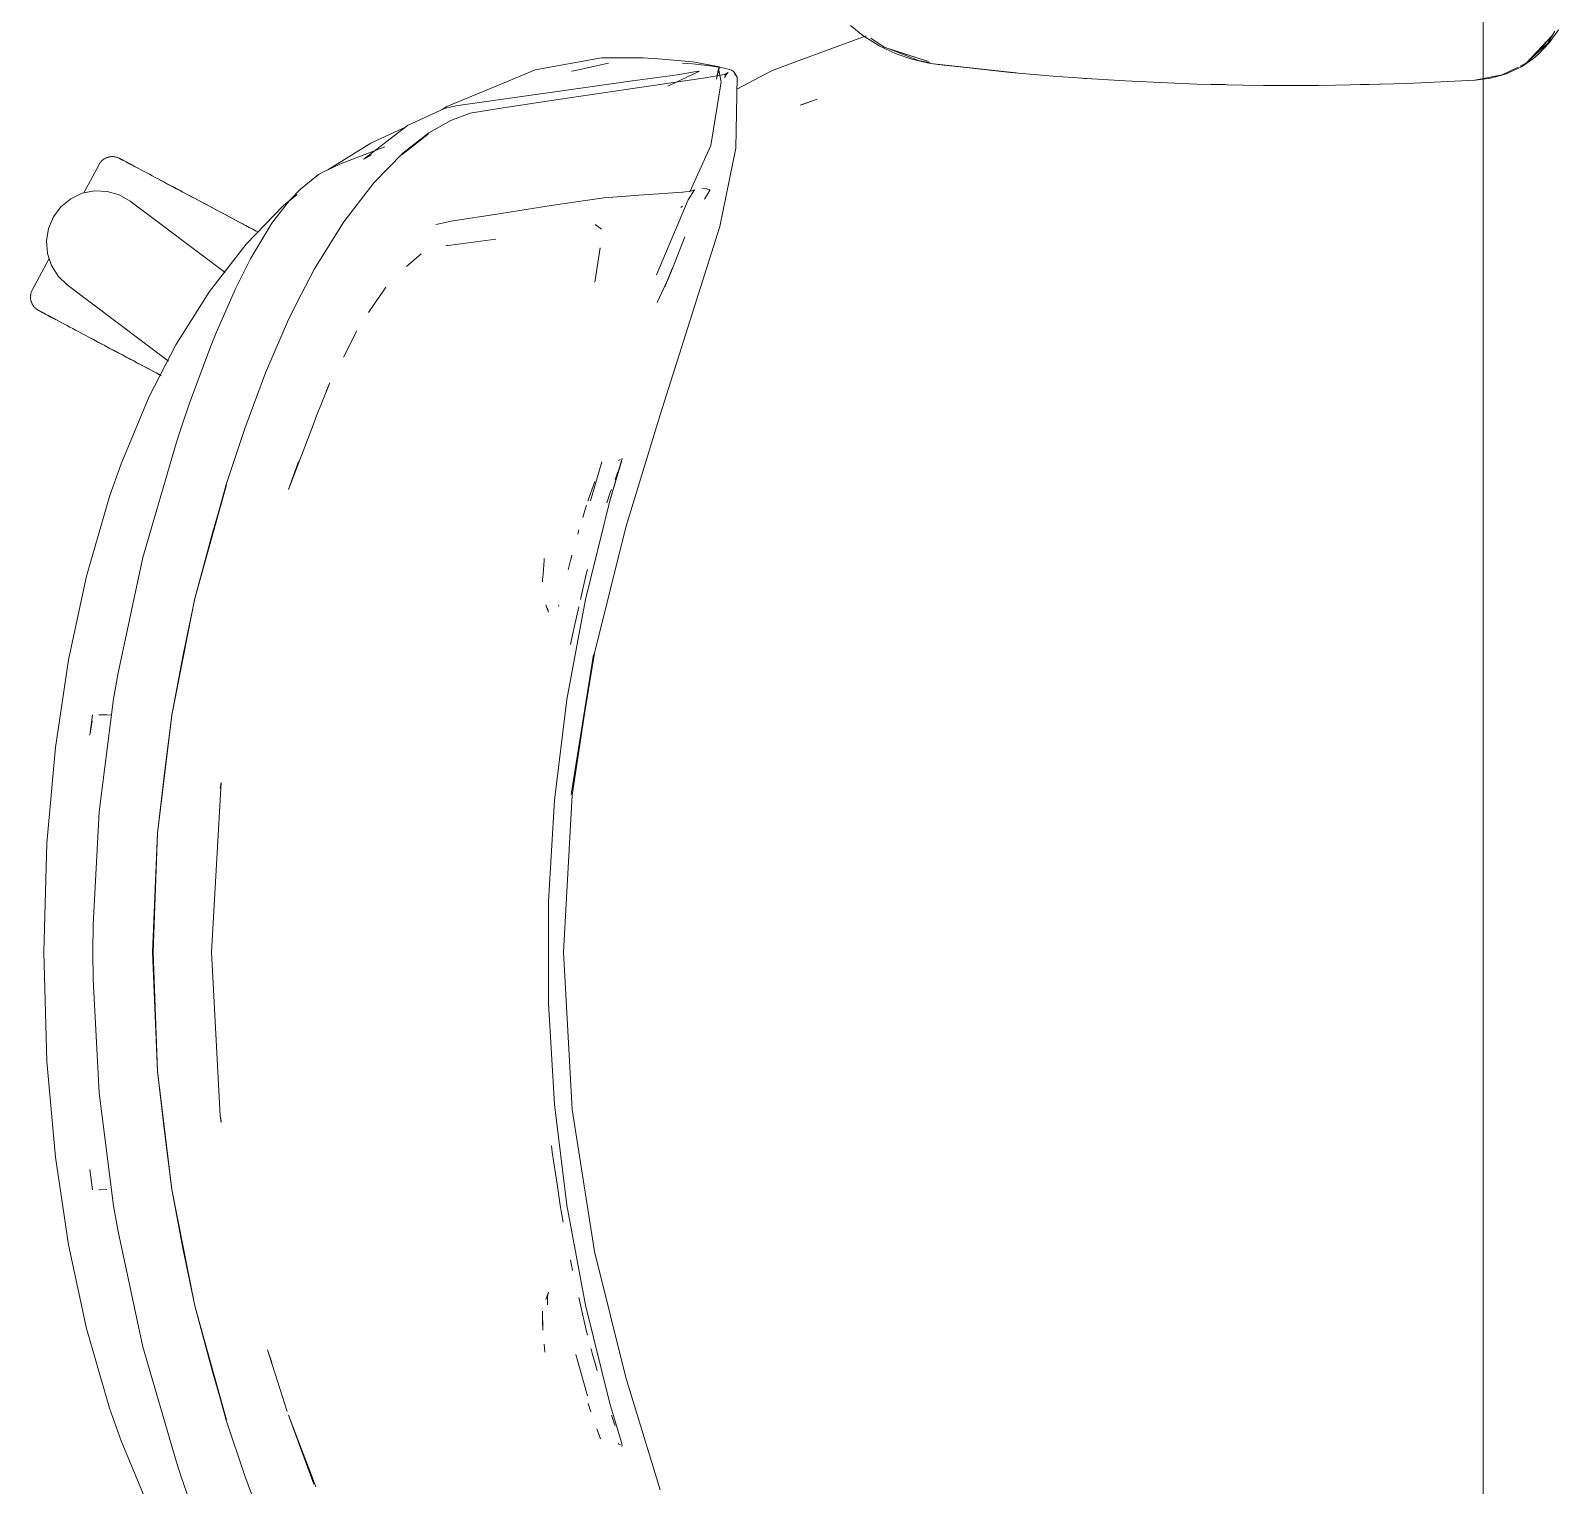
# Model space of a CAD drawing. Header units: millimetres. Extents: x 155920 to 295199, y -4084 to 97293.
# Drawn here: x 188188.6 to 188596.7, y 31679.2 to 32067.8 of the extents above; entities that cross this region are included whole.
import ezdxf

# ---------------------------------------------------------------- set-up
doc = ezdxf.new("R2010")
doc.units = ezdxf.units.MM
doc.header["$MEASUREMENT"] = 0
doc.layers.add('G-IMPT', color=8, linetype='CONTINUOUS', lineweight=9)
doc.layers.add('I-FURN', color=8, linetype='CONTINUOUS', lineweight=9)

msp = doc.modelspace()

# ---------------------------------------------------------------- linework, layer by layer
at = {"layer": 'G-IMPT'}
for p, q in [((188407.61, 32069.1), (188410.91, 32066.48)), ((188411.81, 32066.36), (188392.87, 32059.41)), ((188415.24, 32063.75), (188410.91, 32066.48)), ((188416.56, 32063.36), (188412.99, 32065.78)), ((188595.05, 32066.54), (188588.15, 32059.15)), ((188593.64, 32064.92), (188590.56, 32061.38)), ((188595.05, 32066.54), (188593.77, 32065.07)), ((188595.74, 32067.61), (188593.86, 32064.45)), ((188594.23, 32064.51), (188596.68, 32067.96)), ((188415.24, 32063.75), (188419.82, 32061.56)), ((188416.56, 32063.36), (188419.27, 32062.45)), ((188416.56, 32063.36), (188428.42, 32059.54)), ((188425.78, 32059.75), (188417.6, 32062.95)), ((188419.27, 32062.45), (188428.42, 32059.54)), ((188419.82, 32061.56), (188423.95, 32060.11)), ((188593.86, 32064.45), (188588.15, 32059.15)), ((188588.15, 32059.15), (188590.56, 32061.38)), ((188591.36, 32061.46), (188590.04, 32060.33)), ((188591.36, 32061.46), (188594.23, 32064.51)), ((188323.39, 32057.28), (188319.54, 32055.68)), ((188341.09, 32060.52), (188323.39, 32057.28)), ((188333.65, 32057.06), (188333.07, 32056.91)), ((188342.96, 32059.1), (188333.65, 32057.06)), ((188341.09, 32060.52), (188348.06, 32060.54)), ((188348.06, 32060.54), (188352.23, 32060.54)), ((188356.18, 32060.2), (188352.23, 32060.54)), ((188365.51, 32059.4), (188356.18, 32060.2)), ((188367.22, 32056.96), (188358.81, 32052.97)), ((188361.33, 32055.99), (188366.35, 32056.82)), ((188365.34, 32058.88), (188362.75, 32059.09)), ((188370.03, 32058.36), (188365.37, 32058.88)), ((188365.51, 32059.4), (188365.98, 32059.36)), ((188365.98, 32059.36), (188370.23, 32058.54)), ((188367.22, 32056.96), (188366.35, 32056.82)), ((188370.64, 32058.29), (188370.03, 32058.36)), ((188370.23, 32058.54), (188372.55, 32058.1)), ((188370.64, 32058.29), (188373.92, 32057.75)), ((188371.83, 32054.82), (188372.55, 32058.1)), ((188371.83, 32054.82), (188372.32, 32057.69)), ((188372.32, 32057.69), (188373, 32054.11)), ((188373.83, 32055.99), (188374.93, 32056.55)), ((188375.78, 32057.2), (188373.92, 32057.75)), ((188374.43, 32056.16), (188374.93, 32056.55)), ((188375.78, 32057.2), (188376.32, 32056.88)), ((188376.32, 32056.88), (188376.69, 32056.38)), ((188385.14, 32056.3), (188386.9, 32057.22)), ((188392.87, 32059.41), (188386.9, 32057.22)), ((188428.92, 32058.95), (188423.95, 32060.11)), ((188428.84, 32059.17), (188425.78, 32059.75)), ((188428.92, 32058.95), (188451.87, 32056.5)), ((188428.92, 32058.95), (188431.73, 32058.62)), ((188428.92, 32058.95), (188450.35, 32056.6)), ((188433.25, 32058.48), (188431.73, 32058.62)), ((188451.87, 32056.5), (188431.73, 32058.62)), ((188450.35, 32056.6), (188461.75, 32055.62)), ((188585.91, 32058.05), (188581.66, 32055.94)), ((188586.82, 32058.13), (188582.5, 32056.14)), ((188586.41, 32058.29), (188588.15, 32059.15)), ((188586.82, 32058.13), (188590.04, 32060.33)), ((188299.72, 32047.5), (188316.17, 32054.29)), ((188349.37, 32054.33), (188302.15, 32047.66)), ((188316.17, 32054.29), (188319.54, 32055.68)), ((188360.34, 32053.94), (188329.46, 32049.39)), ((188349.37, 32054.33), (188360.03, 32055.77)), ((188361.33, 32055.99), (188360.03, 32055.77)), ((188368.19, 32055.05), (188360.34, 32053.94)), ((188374.45, 32056.16), (188368.19, 32055.05)), ((188370.29, 32037.06), (188373, 32054.11)), ((188373.83, 32055.99), (188374.45, 32056.16)), ((188374.03, 32055.12), (188374.11, 32055.62)), ((188374.43, 32056.16), (188374.11, 32055.62)), ((188377.3, 32055.35), (188376.69, 32056.38)), ((188376.82, 32055.76), (188376.69, 32056.38)), ((188376.69, 32056.38), (188376.72, 32056.31)), ((188376.82, 32055.76), (188376.72, 32056.31)), ((188376.92, 32036.36), (188377.3, 32055.35)), ((188377.24, 32052.16), (188385.14, 32056.3)), ((188472.04, 32054.89), (188461.75, 32055.62)), ((188470, 32055.02), (188468.58, 32055.16)), ((188470, 32055.02), (188471.9, 32054.93)), ((188472.04, 32054.89), (188480.91, 32054.33)), ((188492.21, 32053.79), (188480.91, 32054.33)), ((188492.21, 32053.79), (188500.09, 32053.49)), ((188512.4, 32053.2), (188500.09, 32053.49)), ((188503.96, 32053.41), (188505.62, 32053.34)), ((188505.62, 32053.34), (188507.7, 32053.34)), ((188512.4, 32053.2), (188517.87, 32053.13)), ((188532.58, 32053.12), (188517.87, 32053.13)), ((188537.1, 32053.17), (188532.58, 32053.12)), ((188537.1, 32053.17), (188552.77, 32053.55)), ((188543.82, 32053.35), (188546.04, 32053.35)), ((188549.03, 32053.48), (188546.04, 32053.35)), ((188552.77, 32053.55), (188556.31, 32053.67)), ((188568.87, 32054.29), (188556.31, 32053.67)), ((188568.87, 32054.29), (188574.54, 32054.57)), ((188576.61, 32055), (188574.31, 32054.57)), ((188574.54, 32054.57), (188576.61, 32054.83)), ((188581.66, 32055.94), (188576.61, 32055)), ((188576.61, 32054.83), (188578.54, 32055.07)), ((188578.54, 32055.07), (188582.5, 32056.14)), ((188329.46, 32049.39), (188313.69, 32046.99)), ((188394.18, 32047.82), (188398.64, 32049.45)), ((188398.64, 32049.45), (188394.76, 32048.08)), ((188295.8, 32045.44), (188289.28, 32042.4)), ((188295.8, 32045.44), (188299.16, 32047.01)), ((188298.55, 32046.72), (188299.72, 32047.5)), ((188302.15, 32047.66), (188299.16, 32047.01)), ((188306.02, 32045.69), (188301.23, 32043.94)), ((188306.02, 32045.69), (188313.69, 32046.99)), ((188394.18, 32047.82), (188394.76, 32048.08)), ((188277.57, 32033.46), (188289.28, 32042.4)), ((188288.09, 32041.73), (188279.46, 32037.75)), ((188294.98, 32040.44), (188288.01, 32035.02)), ((188294.98, 32040.44), (188300.81, 32043.73)), ((188300.81, 32043.73), (188301.23, 32043.94)), ((188279.46, 32037.75), (188268.01, 32030.63)), ((188283.23, 32036.69), (188271.32, 32032.18)), ((188287.8, 32034.72), (188294.75, 32040.11)), ((188287.8, 32034.72), (188291.37, 32037.52)), ((188294.75, 32040.11), (188291.37, 32037.52)), ((188370.29, 32037.06), (188364.68, 32024.71)), ((188376.92, 32036.36), (188372.72, 32015.41)), ((188269.09, 32031.11), (188271.32, 32032.18)), ((188277.57, 32033.46), (188279.6, 32034.62)), ((188280.27, 32027.12), (188288.01, 32035.02)), ((188265.52, 32029.32), (188260.65, 32025.46)), ((188265.52, 32029.32), (188266.65, 32029.94)), ((188266.65, 32029.94), (188269.09, 32031.11)), ((188256.09, 32021.02), (188259.76, 32024.02)), ((188260.65, 32025.46), (188257.76, 32022.44)), ((188280.27, 32027.12), (188272.25, 32016.68)), ((188351.01, 32023.78), (188358.87, 32024.34)), ((188358.87, 32024.34), (188362.74, 32024.64)), ((188362.83, 32024.64), (188362.74, 32024.64)), ((188362.83, 32024.64), (188365.21, 32024.94)), ((188365.94, 32025.23), (188364.18, 32022.56)), ((188365.22, 32024.94), (188365.21, 32024.94)), ((188365.22, 32024.94), (188365.94, 32025.23)), ((188367.86, 32025.7), (188369.21, 32025.53)), ((188368.56, 32022.77), (188370.08, 32025.25)), ((188370.14, 32025.24), (188368.56, 32022.77)), ((188370.08, 32025.25), (188368.59, 32022.79)), ((188369.21, 32025.53), (188370.08, 32025.25)), ((188370.14, 32025.24), (188370.08, 32025.25)), ((188256.09, 32021.02), (188246.13, 32010.72)), ((188257.76, 32022.44), (188253.05, 32016.31)), ((188327.63, 32021.05), (188314.28, 32018.93)), ((188327.63, 32021.05), (188341.7, 32023.08)), ((188341.78, 32023.09), (188341.7, 32023.08)), ((188341.78, 32023.09), (188350.02, 32023.71)), ((188350.02, 32023.71), (188351.01, 32023.78)), ((188364.18, 32022.56), (188355.75, 32002.58)), ((188362.73, 32020.84), (188362.29, 32020.57)), ((188253.05, 32016.31), (188252.18, 32015.02)), ((188268.2, 32010.33), (188272.08, 32016.43)), ((188272.08, 32016.43), (188272.25, 32016.68)), ((188296.82, 32016), (188298.98, 32016.46)), ((188298.98, 32016.46), (188300.96, 32016.88)), ((188301.43, 32016.95), (188300.96, 32016.88)), ((188313.16, 32018.76), (188301.43, 32016.95)), ((188313.16, 32018.76), (188313.76, 32018.85)), ((188314.28, 32018.93), (188313.76, 32018.85)), ((188341.04, 32014.7), (188339.4, 32015.98)), ((188247.45, 32007.02), (188252.18, 32015.02)), ((188312.86, 32012.08), (188299.5, 32010.3)), ((188356.73, 31965.17), (188372.72, 32015.41)), ((188360.04, 32004.22), (188363.3, 32012.69)), ((188236.33, 31998.12), (188246.13, 32010.72)), ((188268.2, 32010.33), (188264.43, 32004.1)), ((188289, 32004.8), (188292.91, 32008.14)), ((188299.5, 32010.3), (188299.97, 32010.44)), ((188340.69, 32009.75), (188339.29, 32000.59)), ((188340.69, 32009.75), (188340.65, 32009.4)), ((188247.14, 32006.42), (188243.14, 31998.41)), ((188247.14, 32006.42), (188247.45, 32007.02)), ((188260.86, 31997.31), (188264.43, 32004.1)), ((188358.02, 31999.32), (188360.05, 32004.43)), ((188360.05, 32004.43), (188358.02, 31999.31)), ((188360.04, 32004.22), (188358.02, 31999.32)), ((188359.02, 32001.84), (188355.97, 31995.13)), ((188227.35, 31983.83), (188236.33, 31998.12)), ((188242.92, 31997.97), (188238.15, 31987.01)), ((188242.92, 31997.97), (188243.14, 31998.41)), ((188260.86, 31997.31), (188257.48, 31990.58)), ((188282.73, 31998.17), (188279.23, 31993.03)), ((188282.73, 31998.17), (188283.48, 31999.27)), ((188279.23, 31993.03), (188278.84, 31992.46)), ((188251.3, 31976.36), (188257.48, 31990.58)), ((188275.7, 31987.56), (188272.16, 31980.59)), ((188220.26, 31970.05), (188227.35, 31983.83)), ((188231.07, 31968.25), (188236.67, 31983.33)), ((188238.15, 31987.01), (188236.67, 31983.33)), ((188245.84, 31961.48), (188251.3, 31976.36)), ((188264.81, 31964.4), (188268.53, 31973.72)), ((188268.53, 31973.72), (188267.53, 31971.48)), ((188212.74, 31952.08), (188220.26, 31970.05)), ((188231.07, 31968.25), (188228.73, 31961.43)), ((188257.43, 31945.22), (188264.14, 31962.67)), ((188264.14, 31962.67), (188264.81, 31964.4)), ((188347.55, 31935.19), (188356.73, 31965.17)), ((188227.54, 31957.83), (188228.73, 31961.43)), ((188245.84, 31961.48), (188240.83, 31946.56)), ((188227.54, 31957.83), (188218.59, 31927)), ((188212.74, 31952.08), (188209.67, 31943.34)), ((188257.43, 31945.22), (188260.15, 31952.65)), ((188338.13, 31942.14), (188341.16, 31952.56)), ((188343.32, 31942.14), (188346.59, 31953.36)), ((188343.32, 31942.14), (188346.43, 31952.96)), ((188343.32, 31942.14), (188346.38, 31952.67)), ((188345.5, 31952.82), (188346.11, 31953.21)), ((188345.5, 31952.82), (188345.71, 31952.97)), ((188346.38, 31952.67), (188346.43, 31952.96)), ((188346.59, 31953.36), (188346.46, 31953.61)), ((188232.45, 31916.06), (188240.83, 31946.56)), ((188232.45, 31916.06), (188240.88, 31946.47)), ((188237.1, 31933.31), (188240.88, 31946.47)), ((188339.25, 31947.32), (188338.49, 31945.16)), ((188344.7, 31947.92), (188345.05, 31948.89)), ((188345.05, 31948.89), (188345.44, 31949.96)), ((188209.67, 31943.34), (188203.5, 31922.1)), ((188338.24, 31944.44), (188337.46, 31942.13)), ((188338.24, 31944.44), (188338.49, 31945.16)), ((188342.69, 31942.14), (188343.43, 31944.37)), ((188343.71, 31945.17), (188343.43, 31944.37)), ((188336.84, 31940.22), (188336.05, 31937.72)), ((188336.77, 31915.82), (188343.32, 31942.14)), ((188337.08, 31941), (188336.84, 31940.22)), ((188342.69, 31942.14), (188342.54, 31941.68)), ((188335.06, 31934.43), (188334.73, 31933.31)), ((188347.55, 31935.19), (188339.24, 31901.51)), ((188237.1, 31933.31), (188232.45, 31916.06)), ((188211.93, 31896.21), (188218.59, 31927)), ((188325.46, 31922.58), (188325.73, 31926.29)), ((188325.73, 31926.29), (188325.76, 31926.77)), ((188333.15, 31927.64), (188332.16, 31923.78)), ((188333.15, 31927.64), (188332.76, 31926.11)), ((188203.5, 31922.1), (188198.68, 31899.74)), ((188325.46, 31922.58), (188325.35, 31921.21)), ((188335.45, 31915.81), (188337, 31922.56)), ((188337, 31922.56), (188337.35, 31923.84)), ((188325.35, 31920.51), (188325.35, 31921.21)), ((188226.27, 31884.94), (188232.49, 31916.18)), ((188232.49, 31916.18), (188226.28, 31885.01)), ((188232.45, 31916.06), (188229.37, 31901.04)), ((188326.89, 31912.42), (188326.2, 31914.37)), ((188329.56, 31914.02), (188329.69, 31914.43)), ((188336.77, 31915.82), (188331.84, 31889.16)), ((188333.29, 31906.41), (188335, 31913.83)), ((188326.89, 31912.42), (188326.67, 31913.46)), ((188332.82, 31903.78), (188333.29, 31906.41)), ((188339.24, 31901.51), (188332.98, 31863.77)), ((188195.19, 31876.32), (188198.68, 31899.74)), ((188226.27, 31884.94), (188229.37, 31901.04)), ((188332.98, 31863.77), (188338.97, 31901.13)), ((188333.24, 31863.59), (188338.97, 31901.13)), ((188210.74, 31889.29), (188211.93, 31896.21)), ((188206.93, 31859.12), (188210.74, 31889.29)), ((188331.84, 31889.16), (188328.54, 31862.24)), ((188205.09, 31885.02), (188204.44, 31879.6)), ((188205.01, 31883.37), (188204.44, 31879.6)), ((188206.85, 31885.05), (188208.95, 31884.98)), ((188206.85, 31885.05), (188206.96, 31885.05)), ((188210.19, 31884.93), (188208.95, 31884.98)), ((188222.45, 31853.42), (188226.28, 31885.01)), ((188222.49, 31853.38), (188226.27, 31884.94)), ((188224.33, 31869.46), (188226.27, 31884.94)), ((188192.93, 31850.75), (188195.19, 31876.32)), ((188224.33, 31869.46), (188222.49, 31853.38)), ((188236.94, 31821.6), (188239.45, 31866.95)), ((188239.45, 31866.95), (188239.22, 31865.33)), ((188239.22, 31865.33), (188239.45, 31866.64)), ((188239.49, 31866.88), (188239.45, 31866.64)), ((188326.89, 31835.17), (188328.54, 31862.24)), ((188333.24, 31863.59), (188330.88, 31821.6)), ((188205.31, 31828.92), (188206.93, 31859.12)), ((188221.12, 31821.61), (188222.45, 31853.42)), ((188222.49, 31853.38), (188221.35, 31821.6)), ((188222.49, 31853.38), (188221.82, 31838.49)), ((188192.08, 31821.6), (188192.93, 31850.75)), ((188221.82, 31838.49), (188221.35, 31821.6)), ((188326.89, 31808.04), (188326.89, 31835.17)), ((188205.31, 31828.92), (188205.22, 31821.6)), ((188192.93, 31792.46), (188192.08, 31821.6)), ((188205.31, 31814.29), (188205.22, 31821.6)), ((188222.45, 31789.79), (188221.12, 31821.61)), ((188221.82, 31804.72), (188221.35, 31821.6)), ((188222.49, 31789.83), (188221.35, 31821.6)), ((188236.89, 31821.6), (188239.22, 31777.88)), ((188236.94, 31821.6), (188239.22, 31777.88)), ((188333.24, 31779.62), (188330.88, 31821.6)), ((188205.31, 31814.29), (188206.93, 31784.09)), ((188326.89, 31808.04), (188328.54, 31780.97)), ((188221.82, 31804.72), (188222.49, 31789.83)), ((188195.19, 31766.89), (188192.93, 31792.46)), ((188222.45, 31789.79), (188226.28, 31758.2)), ((188222.49, 31789.83), (188226.27, 31758.27)), ((188222.49, 31789.83), (188224.33, 31773.75)), ((188206.93, 31784.09), (188210.74, 31753.92)), ((188331.84, 31754.05), (188328.54, 31780.97)), ((188339.24, 31741.7), (188333.24, 31779.62)), ((188239.22, 31777.88), (188239.48, 31776.1)), ((188239.22, 31777.88), (188239.45, 31776.57)), ((188239.49, 31776.33), (188239.45, 31776.57)), ((188226.27, 31758.27), (188224.33, 31773.75)), ((188198.68, 31743.47), (188195.19, 31766.89)), ((188327.93, 31768.21), (188327.74, 31769.87)), ((188329.22, 31759.68), (188327.93, 31768.21)), ((188205.09, 31758.19), (188204.44, 31763.6)), ((188329.22, 31759.68), (188330.07, 31754.06)), ((188208.95, 31758.23), (188206.85, 31758.16)), ((188206.85, 31758.16), (188206.96, 31758.16)), ((188232.45, 31727.15), (188226.27, 31758.27)), ((188226.27, 31758.27), (188229.37, 31742.17)), ((188232.45, 31727.15), (188226.28, 31758.2)), ((188210.74, 31753.92), (188211.93, 31747)), ((188330.07, 31754.06), (188330.32, 31752.43)), ((188330.87, 31749.53), (188330.32, 31752.43)), ((188336.77, 31727.39), (188331.84, 31754.05)), ((188218.59, 31716.21), (188211.93, 31747)), ((188203.5, 31721.11), (188198.68, 31743.47)), ((188232.45, 31727.15), (188229.37, 31742.17)), ((188332.8, 31739.42), (188333.33, 31736.61)), ((188339.24, 31741.7), (188347.55, 31708.02)), ((188326.89, 31730.79), (188326.2, 31728.84)), ((188326.67, 31729.75), (188326.89, 31730.79)), ((188237.1, 31709.9), (188232.45, 31727.15)), ((188232.45, 31727.15), (188240.83, 31696.65)), ((188232.45, 31727.15), (188240.88, 31696.74)), ((188326.63, 31727.58), (188326.64, 31727.44)), ((188326.67, 31729.75), (188326.64, 31727.44)), ((188335, 31729.38), (188335.45, 31727.4)), ((188337, 31720.65), (188335.45, 31727.4)), ((188336.77, 31727.39), (188343.32, 31701.07)), ((188325.35, 31725.74), (188325.43, 31720.68)), ((188325.35, 31725.74), (188325.35, 31722.95)), ((188325.43, 31720.68), (188325.35, 31722.95)), ((188209.67, 31699.87), (188203.5, 31721.11)), ((188337, 31720.65), (188337.34, 31719.35)), ((188218.59, 31716.21), (188227.54, 31685.38)), ((188251.9, 31715.46), (188252.98, 31712.03)), ((188251.9, 31715.46), (188257.15, 31698.97)), ((188325.75, 31716.89), (188325.96, 31714.79)), ((188337.34, 31703.09), (188334.24, 31714.15)), ((188338.31, 31715.63), (188338.26, 31715.81)), ((188338.62, 31714.49), (188338.31, 31715.63)), ((188338.62, 31714.49), (188339.74, 31710.5)), ((188237.1, 31709.9), (188240.88, 31696.74)), ((188339.74, 31710.5), (188339.94, 31709.81)), ((188356.73, 31678.04), (188347.55, 31708.02)), ((188209.67, 31699.87), (188212.74, 31691.13)), ((188257.43, 31697.99), (188264.25, 31679.58)), ((188257.43, 31697.99), (188264.14, 31680.54)), ((188337.48, 31701.08), (188338.2, 31698.86)), ((188343.32, 31701.07), (188346.39, 31690.64)), ((188344.48, 31695.87), (188343.74, 31697.97)), ((188240.83, 31696.65), (188245.84, 31681.73)), ((188340.19, 31693.32), (188339.82, 31694.33)), ((188340.19, 31693.32), (188340.81, 31691.66)), ((188344.48, 31695.87), (188344.72, 31695.21)), ((188212.74, 31691.13), (188220.26, 31673.16)), ((188345.5, 31690.39), (188345.71, 31690.24)), ((188345.5, 31690.39), (188346.11, 31690)), ((188346.46, 31690.37), (188346.39, 31690.64)), ((188346.53, 31690.07), (188346.46, 31690.37)), ((188346.5, 31689.61), (188346.59, 31689.85)), ((188346.59, 31689.85), (188346.53, 31690.07)), ((188227.54, 31685.38), (188228.73, 31681.78)), ((188231.14, 31674.84), (188228.73, 31681.78)), ((188251.3, 31666.85), (188245.84, 31681.73)), ((188264.14, 31680.54), (188264.81, 31678.81))]:
    msp.add_line(p, q, dxfattribs=at)
at = {"layer": 'I-FURN'}
for p, q in [((188576.61, 32621.57), (188576.61, 31021.57)), ((188576.61, 31021.57), (188576.61, 32621.57)), ((188206.86, 32031.98), (188206.93, 32032.13)), ((188206.93, 32032.13), (188207.02, 32032.26)), ((188207.02, 32032.26), (188207.11, 32032.4)), ((188207.11, 32032.4), (188207.2, 32032.53)), ((188207.2, 32032.53), (188207.3, 32032.65)), ((188207.3, 32032.65), (188207.41, 32032.78)), ((188207.41, 32032.78), (188207.52, 32032.89)), ((188207.52, 32032.89), (188207.63, 32033.01)), ((188207.63, 32033.01), (188207.75, 32033.12)), ((188207.75, 32033.12), (188207.87, 32033.22)), ((188207.87, 32033.22), (188208, 32033.32)), ((188208, 32033.32), (188208.13, 32033.41)), ((188208.13, 32033.41), (188208.27, 32033.5)), ((188208.27, 32033.5), (188208.4, 32033.59)), ((188208.4, 32033.59), (188208.55, 32033.66)), ((188208.55, 32033.66), (188208.69, 32033.74)), ((188208.69, 32033.74), (188208.84, 32033.8)), ((188208.84, 32033.8), (188208.99, 32033.86)), ((188208.99, 32033.86), (188209.14, 32033.92)), ((188209.14, 32033.92), (188209.29, 32033.96)), ((188209.29, 32033.96), (188209.45, 32034.01)), ((188209.45, 32034.01), (188209.61, 32034.04)), ((188209.61, 32034.04), (188209.76, 32034.07)), ((188209.76, 32034.07), (188209.92, 32034.09)), ((188209.92, 32034.09), (188210.08, 32034.11)), ((188210.08, 32034.11), (188210.24, 32034.12)), ((188210.24, 32034.12), (188210.41, 32034.12)), ((188210.41, 32034.12), (188210.57, 32034.12)), ((188210.57, 32034.12), (188210.73, 32034.11)), ((188210.73, 32034.11), (188210.89, 32034.09)), ((188210.89, 32034.09), (188211.05, 32034.07)), ((188211.05, 32034.07), (188211.21, 32034.04)), ((188211.21, 32034.04), (188211.36, 32034.01)), ((188211.36, 32034.01), (188211.52, 32033.97)), ((188211.52, 32033.97), (188211.67, 32033.92)), ((188211.67, 32033.92), (188211.83, 32033.87)), ((188211.83, 32033.87), (188211.98, 32033.81)), ((188211.98, 32033.81), (188212.12, 32033.74)), ((188212.12, 32033.74), (188212.27, 32033.67)), ((188212.27, 32033.67), (188212.31, 32033.65)), ((188212.31, 32033.65), (188212.33, 32033.64)), ((188212.35, 32033.63), (188212.31, 32033.65)), ((188212.31, 32033.65), (188212.31, 32033.65)), ((188212.33, 32033.64), (188212.39, 32033.61)), ((188212.44, 32033.58), (188212.35, 32033.63)), ((188212.39, 32033.61), (188212.49, 32033.55)), ((188212.56, 32033.52), (188212.44, 32033.58)), ((188212.49, 32033.55), (188212.63, 32033.48)), ((188212.72, 32033.43), (188212.56, 32033.52)), ((188212.63, 32033.48), (188212.81, 32033.38)), ((188212.92, 32033.32), (188212.72, 32033.43)), ((188212.81, 32033.38), (188213.03, 32033.27)), ((188213.16, 32033.2), (188212.92, 32033.32)), ((188213.03, 32033.27), (188213.29, 32033.13)), ((188213.44, 32033.05), (188213.16, 32033.2)), ((188213.29, 32033.13), (188213.58, 32032.97)), ((188213.76, 32032.88), (188213.44, 32033.05)), ((188213.58, 32032.97), (188213.92, 32032.79)), ((188214.11, 32032.69), (188213.76, 32032.88)), ((188213.92, 32032.79), (188214.29, 32032.6)), ((188214.51, 32032.48), (188214.11, 32032.69)), ((188214.29, 32032.6), (188214.7, 32032.38)), ((188214.94, 32032.25), (188214.51, 32032.48)), ((188214.7, 32032.38), (188215.15, 32032.14)), ((188215.4, 32032), (188214.94, 32032.25)), ((188215.15, 32032.14), (188215.63, 32031.88)), ((188215.9, 32031.74), (188215.4, 32032)), ((188206.86, 32031.98), (188202.82, 32024.4)), ((188215.63, 32031.88), (188216.15, 32031.61)), ((188216.44, 32031.45), (188215.9, 32031.74)), ((188216.15, 32031.61), (188216.7, 32031.32)), ((188217.01, 32031.15), (188216.44, 32031.45)), ((188216.7, 32031.32), (188217.28, 32031.01)), ((188217.61, 32030.83), (188217.01, 32031.15)), ((188218.24, 32030.49), (188217.61, 32030.83)), ((188218.91, 32030.14), (188218.24, 32030.49)), ((188219.6, 32029.77), (188218.91, 32030.14)), ((188220.32, 32029.39), (188219.6, 32029.77)), ((188221.07, 32028.99), (188220.32, 32029.39)), ((188221.85, 32028.58), (188221.07, 32028.99)), ((188222.65, 32028.15), (188221.85, 32028.58)), ((188223.47, 32027.71), (188222.65, 32028.15)), ((188223.03, 32027.95), (188223.86, 32027.51)), ((188199.32, 32022.87), (188202.37, 32024.31)), ((188202.37, 32024.31), (188205.67, 32024.98)), ((188205.67, 32024.98), (188209.04, 32024.84)), ((188209.04, 32024.84), (188212.28, 32023.9)), ((188212.28, 32023.9), (188215.2, 32022.21)), ((188224.32, 32027.26), (188223.47, 32027.71)), ((188223.86, 32027.51), (188224.72, 32027.05)), ((188225.19, 32026.8), (188224.32, 32027.26)), ((188224.72, 32027.05), (188225.6, 32026.58)), ((188226.08, 32026.33), (188225.19, 32026.8)), ((188225.6, 32026.58), (188226.49, 32026.11)), ((188226.98, 32025.85), (188226.08, 32026.33)), ((188226.49, 32026.11), (188227.41, 32025.62)), ((188227.9, 32025.36), (188226.98, 32025.85)), ((188227.41, 32025.62), (188228.33, 32025.13)), ((188228.84, 32024.86), (188227.9, 32025.36)), ((188228.33, 32025.13), (188229.28, 32024.63)), ((188229.79, 32024.35), (188228.84, 32024.86)), ((188229.28, 32024.63), (188230.24, 32024.12)), ((188230.76, 32023.84), (188229.79, 32024.35)), ((188230.24, 32024.12), (188231.2, 32023.6)), ((188194.67, 32018.04), (188196.7, 32020.74)), ((188196.7, 32020.74), (188199.32, 32022.87)), ((188215.2, 32022.21), (188240.52, 32003.13)), ((188231.73, 32023.32), (188230.76, 32023.84)), ((188231.2, 32023.6), (188232.18, 32023.08)), ((188232.72, 32022.8), (188231.73, 32023.32)), ((188232.18, 32023.08), (188233.17, 32022.56)), ((188233.71, 32022.27), (188232.72, 32022.8)), ((188233.17, 32022.56), (188234.16, 32022.03)), ((188234.7, 32021.74), (188233.71, 32022.27)), ((188234.16, 32022.03), (188235.16, 32021.5)), ((188235.71, 32021.21), (188234.7, 32021.74)), ((188235.16, 32021.5), (188236.17, 32020.96)), ((188236.71, 32020.68), (188235.71, 32021.21)), ((188236.17, 32020.96), (188237.17, 32020.43)), ((188237.71, 32020.14), (188236.71, 32020.68)), ((188237.17, 32020.43), (188238.18, 32019.89)), ((188238.72, 32019.61), (188237.71, 32020.14)), ((188238.18, 32019.89), (188239.18, 32019.36)), ((188193.34, 32014.94), (188194.67, 32018.04)), ((188239.72, 32019.07), (188238.72, 32019.61)), ((188239.18, 32019.36), (188240.18, 32018.83)), ((188240.72, 32018.54), (188239.72, 32019.07)), ((188240.18, 32018.83), (188241.18, 32018.3)), ((188241.72, 32018.01), (188240.72, 32018.54)), ((188241.18, 32018.3), (188242.17, 32017.77)), ((188242.7, 32017.49), (188241.72, 32018.01)), ((188242.17, 32017.77), (188243.15, 32017.25)), ((188243.68, 32016.97), (188242.7, 32017.49)), ((188243.15, 32017.25), (188244.13, 32016.73)), ((188244.65, 32016.45), (188243.68, 32016.97)), ((188244.13, 32016.73), (188245.09, 32016.22)), ((188245.61, 32015.94), (188244.65, 32016.45)), ((188245.09, 32016.22), (188246.04, 32015.71)), ((188246.55, 32015.44), (188245.61, 32015.94)), ((188246.04, 32015.71), (188246.98, 32015.21)), ((188192.8, 32011.61), (188193.34, 32014.94)), ((188193.07, 32008.25), (188192.8, 32011.61)), ((188247.48, 32014.95), (188246.55, 32015.44)), ((188246.98, 32015.21), (188247.9, 32014.72)), ((188248.4, 32014.46), (188247.48, 32014.95)), ((188247.9, 32014.72), (188248.81, 32014.24)), ((188249.29, 32013.99), (188248.4, 32014.46)), ((188194.13, 32005.05), (188193.07, 32008.25)), ((188193.52, 32006.9), (188189.04, 31998.49)), ((188195.93, 32002.19), (188194.13, 32005.05)), ((188198.36, 31999.85), (188195.93, 32002.19)), ((188225.42, 31979.46), (188198.36, 31999.85)), ((188188.57, 31996.59), (188188.58, 31996.75)), ((188188.58, 31996.42), (188188.57, 31996.59)), ((188188.58, 31996.91), (188188.6, 31997.07)), ((188188.58, 31996.75), (188188.58, 31996.91)), ((188188.59, 31996.26), (188188.58, 31996.42)), ((188188.6, 31996.1), (188188.59, 31996.26)), ((188188.6, 31997.07), (188188.62, 31997.23)), ((188188.63, 31995.94), (188188.6, 31996.1)), ((188188.62, 31997.23), (188188.65, 31997.39)), ((188188.65, 31995.78), (188188.63, 31995.94)), ((188188.65, 31997.39), (188188.69, 31997.54)), ((188188.69, 31995.63), (188188.65, 31995.78)), ((188188.69, 31997.54), (188188.73, 31997.7)), ((188188.73, 31995.47), (188188.69, 31995.63)), ((188188.73, 31997.7), (188188.77, 31997.85)), ((188188.78, 31995.32), (188188.73, 31995.47)), ((188188.77, 31997.85), (188188.83, 31998.01)), ((188188.83, 31995.17), (188188.78, 31995.32)), ((188188.83, 31998.01), (188188.89, 31998.16)), ((188188.89, 31998.16), (188188.95, 31998.3)), ((188188.95, 31998.3), (188189.02, 31998.45)), ((188189.02, 31998.45), (188189.04, 31998.49)), ((188188.89, 31995.02), (188188.83, 31995.17)), ((188188.96, 31994.87), (188188.89, 31995.02)), ((188189.03, 31994.73), (188188.96, 31994.87)), ((188189.11, 31994.58), (188189.03, 31994.73)), ((188189.19, 31994.45), (188189.11, 31994.58)), ((188189.28, 31994.31), (188189.19, 31994.45)), ((188189.37, 31994.18), (188189.28, 31994.31)), ((188189.47, 31994.05), (188189.37, 31994.18)), ((188189.58, 31993.93), (188189.47, 31994.05)), ((188189.69, 31993.81), (188189.58, 31993.93)), ((188189.8, 31993.7), (188189.69, 31993.81)), ((188189.92, 31993.59), (188189.8, 31993.7)), ((188190.04, 31993.48), (188189.92, 31993.59)), ((188190.17, 31993.38), (188190.04, 31993.48)), ((188190.3, 31993.29), (188190.17, 31993.38)), ((188190.43, 31993.2), (188190.3, 31993.29)), ((188190.57, 31993.11), (188190.43, 31993.2)), ((188190.71, 31993.04), (188190.57, 31993.11)), ((188190.72, 31993.03), (188190.71, 31993.04)), ((188190.71, 31993.04), (188190.73, 31993.02)), ((188190.76, 31993.01), (188190.72, 31993.03)), ((188190.73, 31993.02), (188190.79, 31992.99)), ((188190.84, 31992.97), (188190.76, 31993.01)), ((188190.79, 31992.99), (188190.89, 31992.94)), ((188190.96, 31992.9), (188190.84, 31992.97)), ((188190.89, 31992.94), (188191.03, 31992.86)), ((188191.12, 31992.82), (188190.96, 31992.9)), ((188191.03, 31992.86), (188191.21, 31992.77)), ((188191.33, 31992.71), (188191.12, 31992.82)), ((188191.21, 31992.77), (188191.43, 31992.65)), ((188191.57, 31992.58), (188191.33, 31992.71)), ((188191.43, 31992.65), (188191.69, 31992.51)), ((188191.84, 31992.43), (188191.57, 31992.58)), ((188191.69, 31992.51), (188191.99, 31992.36)), ((188192.16, 31992.26), (188191.84, 31992.43)), ((188191.99, 31992.36), (188192.32, 31992.18)), ((188192.52, 31992.07), (188192.16, 31992.26)), ((188192.32, 31992.18), (188192.69, 31991.98)), ((188192.91, 31991.86), (188192.52, 31992.07)), ((188192.69, 31991.98), (188193.1, 31991.76)), ((188193.34, 31991.64), (188192.91, 31991.86)), ((188193.1, 31991.76), (188193.55, 31991.52)), ((188193.81, 31991.39), (188193.34, 31991.64)), ((188193.55, 31991.52), (188194.03, 31991.27)), ((188194.31, 31991.12), (188193.81, 31991.39)), ((188194.03, 31991.27), (188194.55, 31990.99)), ((188194.84, 31990.84), (188194.31, 31991.12)), ((188194.55, 31990.99), (188195.1, 31990.7)), ((188195.41, 31990.54), (188194.84, 31990.84)), ((188195.1, 31990.7), (188195.69, 31990.39)), ((188195.69, 31990.39), (188196.3, 31990.06)), ((188196.3, 31990.06), (188196.95, 31989.72)), ((188196.95, 31989.72), (188197.63, 31989.36)), ((188197.63, 31989.36), (188198.33, 31988.98)), ((188198.33, 31988.98), (188199.07, 31988.59)), ((188199.07, 31988.59), (188199.83, 31988.19)), ((188199.83, 31988.19), (188200.62, 31987.77)), ((188200.62, 31987.77), (188201.43, 31987.33)), ((188201.43, 31987.33), (188202.27, 31986.89)), ((188202.27, 31986.89), (188203.12, 31986.44)), ((188203.12, 31986.44), (188204, 31985.97)), ((188204, 31985.97), (188204.9, 31985.49)), ((188205.39, 31985.23), (188204.48, 31985.71)), ((188204.9, 31985.49), (188205.81, 31985.01)), ((188206.31, 31984.74), (188205.39, 31985.23)), ((188205.81, 31985.01), (188206.74, 31984.51)), ((188207.25, 31984.24), (188206.31, 31984.74)), ((188206.74, 31984.51), (188207.68, 31984.01)), ((188208.2, 31983.74), (188207.25, 31984.24)), ((188207.68, 31984.01), (188208.64, 31983.5)), ((188209.16, 31983.22), (188208.2, 31983.74)), ((188208.64, 31983.5), (188209.61, 31982.99)), ((188210.14, 31982.71), (188209.16, 31983.22)), ((188209.61, 31982.99), (188210.59, 31982.47)), ((188211.12, 31982.18), (188210.14, 31982.71)), ((188210.59, 31982.47), (188211.58, 31981.94)), ((188212.11, 31981.66), (188211.12, 31982.18)), ((188211.58, 31981.94), (188212.57, 31981.41)), ((188213.11, 31981.13), (188212.11, 31981.66)), ((188212.57, 31981.41), (188213.57, 31980.88)), ((188214.11, 31980.59), (188213.11, 31981.13)), ((188213.57, 31980.88), (188214.57, 31980.35)), ((188215.11, 31980.06), (188214.11, 31980.59)), ((188214.57, 31980.35), (188215.58, 31979.81)), ((188216.12, 31979.53), (188215.11, 31980.06)), ((188215.58, 31979.81), (188216.58, 31979.28)), ((188217.12, 31978.99), (188216.12, 31979.53)), ((188216.58, 31979.28), (188217.59, 31978.75)), ((188218.13, 31978.46), (188217.12, 31978.99)), ((188217.59, 31978.75), (188218.59, 31978.21)), ((188219.13, 31977.93), (188218.13, 31978.46)), ((188218.59, 31978.21), (188219.58, 31977.68)), ((188220.12, 31977.4), (188219.13, 31977.93)), ((188219.58, 31977.68), (188220.58, 31977.16)), ((188221.11, 31976.87), (188220.12, 31977.4)), ((188220.58, 31977.16), (188221.56, 31976.63)), ((188222.09, 31976.35), (188221.11, 31976.87)), ((188221.56, 31976.63), (188222.53, 31976.11)), ((188223.05, 31975.84), (188222.09, 31976.35)), ((188222.53, 31976.11), (188223.5, 31975.6))]:
    msp.add_line(p, q, dxfattribs=at)

doc.saveas('drawing.dxf')
